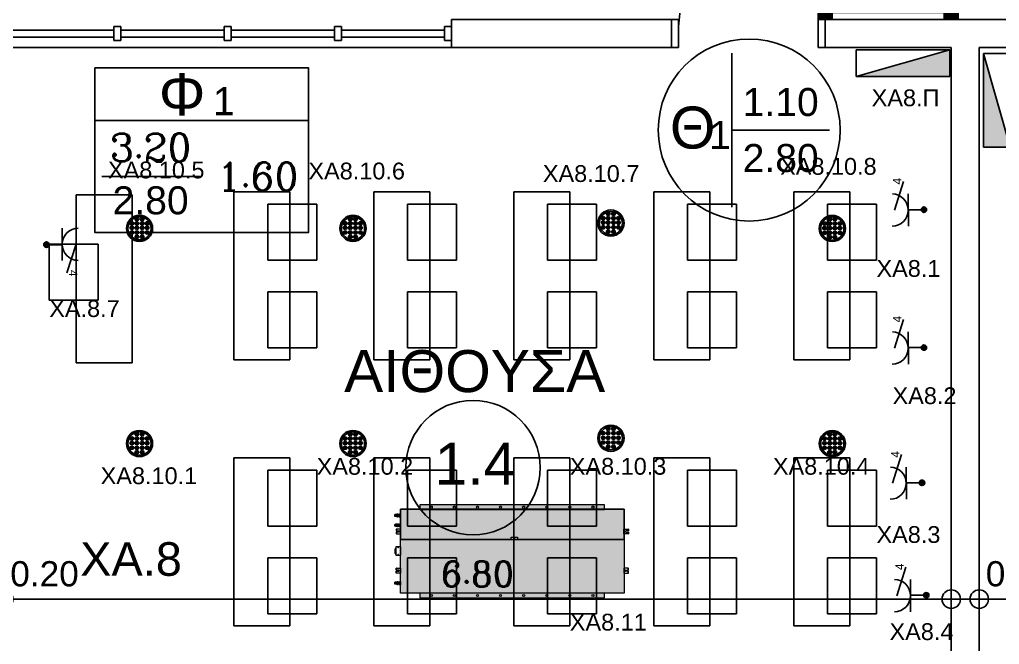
# Model space of a CAD drawing. Header units: metres. Extents: x 0 to 132, y -109 to 310.
# Drawn here: x 41.13 to 48.13, y 96.44 to 100.91 of the extents above; entities that cross this region are included whole.
import ezdxf
from ezdxf.enums import TextEntityAlignment as Align

# ---------------------------------------------------------------- set-up
doc = ezdxf.new("R2010")
doc.units = ezdxf.units.M
doc.header["$LTSCALE"] = 0.036
doc.layers.get('0').update_dxf_attribs({"color": 252})
doc.layers.get('Defpoints').update_dxf_attribs({"color": 252})
for name, color, linetype in [('arxitektonika', 254, 'Continuous'), ('DIMBLK', 252, 'Continuous'), ('electext', 20, 'Continuous'), ('Epipla', 252, 'Continuous'), ('HLEK-SYMBOL', 3, 'Continuous'), ('HLEK_FL001_SYMBOLS', 230, 'Continuous'), ('mihanologika text', 20, 'Continuous'), ('Parathira', 252, 'Continuous')]:
    doc.layers.add(name, color=color, linetype=linetype)
doc.layers.add('axel', color=170, linetype='Continuous', lineweight=0)
doc.styles.add('COMU-N', font='arial.ttf')
doc.styles.get("Standard").update_dxf_attribs({"font": 'arial.ttf'})
doc.styles.add('W4MS2', font='W4MS2.shx')
doc.dimstyles.new('CADWDOT', dxfattribs={"dimscale": 0.1, "dimtxt": 1.8, "dimasz": 0.08, "dimexe": 2, "dimexo": 0, "dimgap": 0.09, "dimtad": 0, "dimrnd": 0.001, "dimzin": 0, "dimdsep": 46, "dimtxsty": 'Standard', "dimblk1": 'ARTDIM', "dimblk2": 'ARTDIM', "dimsah": 1, "dimcen": 0.09, "dimdle": 0.05, "dimse1": 1, "dimse2": 1, "dimadec": 0, "dimazin": 0, "dimtfac": 1, "dimtmove": 0, "dimatfit": 3, "dimldrblk": 'ARTDIM', "dimfxl": 2, "dimtvp": 0.9999, "dimtolj": 1, "dimtzin": 0, "dimarcsym": 0})

# ---------------------------------------------------------------- blocks, each defined once
blk = doc.blocks.new('A$C30F022F0')
at = {"layer": 'Parathira'}
for p, q in [((-0.2, -0.2), (-0.2, -0.25)), ((0, -0.25), (0, -0.2)), ((-0.2, -0.25), (0, -0.25)), ((-0.1, -0.25), (-0.15, -0.25)), ((-0.2, -1.25), (0, -1.25)), ((-0.2, -1.3), (-0.2, -1.25)), ((0, -1.25), (0.05, -1.25)), ((0, -1.25), (0, -1.3)), ((0.01, -1.25), (0.01, -1.35)), ((0.02, -1.25), (0.02, -1.35)), ((0.03, -1.25), (0.03, -1.35)), ((0.04, -1.25), (0.04, -1.35)), ((0.05, -1.25), (0.05, -2.2498)), ((0.05, -1.35), (0, -1.35)), ((0.05, -2.15), (0, -2.15)), ((0.01, -2.15), (0.01, -2.2498)), ((0.02, -2.15), (0.02, -2.2498)), ((0.03, -2.15), (0.03, -2.2498)), ((0.04, -2.15), (0.04, -2.2498)), ((0.05, -2.2498), (0, -2.2498))]:
    blk.add_line(p, q, dxfattribs=at)
blk.add_arc((-0.1058, -1.256), 1.006, 278.90918, 89.66998, dxfattribs=at)
blk = doc.blocks.new('ARTDIM')
at = {"layer": 'DIMBLK'}
for p, q in [((0, -24.9975), (0, 24.9975)), ((-24.9975, 0), (24.9975, 0))]:
    blk.add_line(p, q, dxfattribs=at)
blk.add_circle((0, 0), 8.25, dxfattribs=at)
blk = doc.blocks.new('*D520')
at = {"layer": 'arxitektonika', "color": 0, "lineweight": -2}
for p, q in [((40.8262, 96.7664), (41.0102, 96.7664)), ((41.0182, 96.7664), (41.5927, 96.7664))]:
    blk.add_line(p, q, dxfattribs=at)
at = {"layer": 'Defpoints', "color": 0, "transparency": 16777216}
for p in [(40.8182, 98.0823), (41.0182, 98.0823), (41.0182, 96.7664)]:
    blk.add_point(p, dxfattribs=at)
at = {"layer": 'arxitektonika', "color": 0, "lineweight": -2, "xscale": 0.008, "yscale": 0.008, "zscale": 0.008, "rotation": 180}
blk.add_blockref('ARTDIM', (40.8182, 96.7664), dxfattribs=at)
at = {"layer": 'arxitektonika', "color": 0, "lineweight": -2, "xscale": 0.008, "yscale": 0.008, "zscale": 0.008}
blk.add_blockref('ARTDIM', (41.0182, 96.7664), dxfattribs=at)
at = {"layer": 'arxitektonika', "color": 0, "insert": (41.3095, 96.9464), "char_height": 0.18, "attachment_point": 5}
blk.add_mtext('\\A1;0.20', dxfattribs=at)
blk = doc.blocks.new('*D521')
at = {"layer": 'arxitektonika', "color": 0, "lineweight": -2}
blk.add_line((41.0262, 96.7664), (47.7802, 96.7664), dxfattribs=at)
at = {"layer": 'Defpoints', "color": 0, "transparency": 16777216}
for p in [(41.0182, 97.1054), (47.7882, 97.1054), (47.7882, 96.7664)]:
    blk.add_point(p, dxfattribs=at)
at = {"layer": 'arxitektonika', "color": 0, "lineweight": -2, "xscale": 0.008, "yscale": 0.008, "zscale": 0.008, "rotation": 180}
blk.add_blockref('ARTDIM', (41.0182, 96.7664), dxfattribs=at)
at = {"layer": 'arxitektonika', "color": 0, "lineweight": -2, "xscale": 0.008, "yscale": 0.008, "zscale": 0.008}
blk.add_blockref('ARTDIM', (47.7882, 96.7664), dxfattribs=at)
at = {"layer": 'arxitektonika', "color": 0, "insert": (44.4032, 96.9464), "char_height": 0.18, "attachment_point": 5}
blk.add_mtext('\\A1;{\\Fcomplex.shx;6.80}', dxfattribs=at)
blk = doc.blocks.new('*D522')
at = {"layer": 'arxitektonika', "color": 0, "lineweight": -2}
for p, q in [((47.7962, 96.7664), (47.9802, 96.7664)), ((47.9882, 96.7664), (48.5627, 96.7664))]:
    blk.add_line(p, q, dxfattribs=at)
at = {"layer": 'Defpoints', "color": 0, "transparency": 16777216}
for p in [(47.9882, 97.5881), (47.7882, 97.3054), (47.9882, 96.7664)]:
    blk.add_point(p, dxfattribs=at)
at = {"layer": 'arxitektonika', "color": 0, "lineweight": -2, "xscale": 0.008, "yscale": 0.008, "zscale": 0.008, "rotation": 180}
blk.add_blockref('ARTDIM', (47.7882, 96.7664), dxfattribs=at)
at = {"layer": 'arxitektonika', "color": 0, "lineweight": -2, "xscale": 0.008, "yscale": 0.008, "zscale": 0.008}
blk.add_blockref('ARTDIM', (47.9882, 96.7664), dxfattribs=at)
at = {"layer": 'arxitektonika', "color": 0, "insert": (48.2795, 96.9464), "char_height": 0.18, "attachment_point": 5}
blk.add_mtext('\\A1;0.20', dxfattribs=at)
blk = doc.blocks.new('*D523')
at = {"layer": 'arxitektonika', "color": 0, "lineweight": -2}
blk.add_line((47.9962, 96.7664), (54.8602, 96.7664), dxfattribs=at)
at = {"layer": 'Defpoints', "color": 0, "transparency": 16777216}
for p in [(54.8682, 96.7664), (47.9882, 93.9054), (54.8682, 93.9054)]:
    blk.add_point(p, dxfattribs=at)
at = {"layer": 'arxitektonika', "color": 0, "lineweight": -2, "xscale": 0.008, "yscale": 0.008, "zscale": 0.008, "rotation": 180}
blk.add_blockref('ARTDIM', (47.9882, 96.7664), dxfattribs=at)
at = {"layer": 'arxitektonika', "color": 0, "lineweight": -2, "xscale": 0.008, "yscale": 0.008, "zscale": 0.008}
blk.add_blockref('ARTDIM', (54.8682, 96.7664), dxfattribs=at)
at = {"layer": 'arxitektonika', "color": 0, "insert": (51.4282, 96.9464), "char_height": 0.18, "attachment_point": 5}
blk.add_mtext('\\A1;{\\Fcomplex.shx;6.95}', dxfattribs=at)
blk = doc.blocks.new('A$C66E17A82')
at = {"layer": 'Parathira'}
for p, q in [((0, 0.05), (0, -0.05)), ((0.05, 0.05), (0, 0.05)), ((0.05, -0.05), (0.05, 0.05)), ((0.05, 0.025), (0.7875, 0.025)), ((0.7875, 0.05), (0.7875, -0.05)), ((0.8375, 0.05), (0.7875, 0.05)), ((0.8375, -0.05), (0.8375, 0.05)), ((0.8375, 0.025), (1.575, 0.025)), ((1.575, 0.05), (1.575, -0.05)), ((1.625, 0.05), (1.575, 0.05)), ((1.625, -0.05), (1.625, 0.05)), ((1.625, 0.025), (2.3625, 0.025)), ((2.3625, 0.05), (2.3625, -0.05)), ((2.4125, 0.05), (2.3625, 0.05)), ((2.4125, -0.05), (2.4125, 0.05)), ((2.4125, 0.025), (3.15, 0.025)), ((3.15, 0.05), (3.15, -0.05)), ((3.2, 0.05), (3.15, 0.05)), ((3.2, -0.05), (3.2, 0.05)), ((0, -0.05), (0.05, -0.05)), ((0.05, -0.025), (0.7875, -0.025)), ((0.7875, -0.05), (0.8375, -0.05)), ((0.8375, -0.025), (1.575, -0.025)), ((1.575, -0.05), (1.625, -0.05)), ((1.625, -0.025), (2.3625, -0.025)), ((2.3625, -0.05), (2.4125, -0.05)), ((2.4125, -0.025), (3.15, -0.025)), ((3.15, -0.05), (3.2, -0.05))]:
    blk.add_line(p, q, dxfattribs=at)
blk = doc.blocks.new('A$C5883325D')
at = {"layer": 'Epipla'}
for p, q in [((1.1745, -1.3258), (0.7745, -1.3258)), ((0.7745, -1.3258), (0.7745, -2.5258)), ((1.1745, -2.5258), (1.1745, -1.3258)), ((1.9027, -1.3048), (1.9027, -2.5048)), ((2.3027, -1.3048), (1.9027, -1.3048)), ((2.3027, -2.5048), (2.3027, -1.3048)), ((2.9027, -1.3048), (2.9027, -2.5048)), ((3.3027, -1.3048), (2.9027, -1.3048)), ((3.3027, -2.5048), (3.3027, -1.3048)), ((3.9027, -1.3048), (3.9027, -2.5048)), ((4.3027, -1.3048), (3.9027, -1.3048)), ((4.3027, -2.5048), (4.3027, -1.3048)), ((4.9027, -1.3048), (4.9027, -2.5048)), ((5.3027, -1.3048), (4.9027, -1.3048)), ((5.3027, -2.5048), (5.3027, -1.3048)), ((6.3027, -1.3048), (5.9027, -1.3048)), ((5.9027, -1.3048), (5.9027, -2.5048)), ((6.3027, -2.5048), (6.3027, -1.3048)), ((2.144, -1.3918), (2.144, -1.7918)), ((2.494, -1.3918), (2.144, -1.3918)), ((2.494, -1.7918), (2.494, -1.3918)), ((3.144, -1.3918), (3.144, -1.7918)), ((3.494, -1.3918), (3.144, -1.3918)), ((3.494, -1.7918), (3.494, -1.3918)), ((4.144, -1.3918), (4.144, -1.7918)), ((4.494, -1.3918), (4.144, -1.3918)), ((4.494, -1.7918), (4.494, -1.3918)), ((5.144, -1.3918), (5.144, -1.7918)), ((5.494, -1.3918), (5.144, -1.3918)), ((5.494, -1.7918), (5.494, -1.3918)), ((6.494, -1.3918), (6.144, -1.3918)), ((6.144, -1.3918), (6.144, -1.7918)), ((6.494, -1.7918), (6.494, -1.3918)), ((0.9333, -1.6784), (0.5833, -1.6784)), ((0.5833, -1.6784), (0.5833, -2.0784)), ((0.9333, -2.0784), (0.9333, -1.6784)), ((2.144, -1.7918), (2.494, -1.7918)), ((3.144, -1.7918), (3.494, -1.7918)), ((4.144, -1.7918), (4.494, -1.7918)), ((5.144, -1.7918), (5.494, -1.7918)), ((6.144, -1.7918), (6.494, -1.7918)), ((2.144, -2.0179), (2.494, -2.0179)), ((2.144, -2.4179), (2.144, -2.0179)), ((2.494, -2.0179), (2.494, -2.4179)), ((3.144, -2.0179), (3.494, -2.0179)), ((3.144, -2.4179), (3.144, -2.0179)), ((3.494, -2.0179), (3.494, -2.4179)), ((4.144, -2.0179), (4.494, -2.0179)), ((4.144, -2.4179), (4.144, -2.0179)), ((4.494, -2.0179), (4.494, -2.4179)), ((5.144, -2.0179), (5.494, -2.0179)), ((5.144, -2.4179), (5.144, -2.0179)), ((5.494, -2.0179), (5.494, -2.4179)), ((6.144, -2.4179), (6.144, -2.0179)), ((6.144, -2.0179), (6.494, -2.0179)), ((6.494, -2.0179), (6.494, -2.4179)), ((0.5833, -2.0784), (0.9333, -2.0784)), ((2.494, -2.4179), (2.144, -2.4179)), ((3.494, -2.4179), (3.144, -2.4179)), ((4.494, -2.4179), (4.144, -2.4179)), ((5.494, -2.4179), (5.144, -2.4179)), ((6.494, -2.4179), (6.144, -2.4179)), ((1.9027, -2.5048), (2.3027, -2.5048)), ((2.9027, -2.5048), (3.3027, -2.5048)), ((3.9027, -2.5048), (4.3027, -2.5048)), ((4.9027, -2.5048), (5.3027, -2.5048)), ((5.9027, -2.5048), (6.3027, -2.5048)), ((0.7745, -2.5258), (1.1745, -2.5258)), ((2.3027, -3.2048), (1.9027, -3.2048)), ((1.9027, -3.2048), (1.9027, -4.4048)), ((2.3027, -4.4048), (2.3027, -3.2048)), ((3.3027, -3.2048), (2.9027, -3.2048)), ((2.9027, -3.2048), (2.9027, -4.4048)), ((3.3027, -4.4048), (3.3027, -3.2048)), ((4.3027, -3.2048), (3.9027, -3.2048)), ((3.9027, -3.2048), (3.9027, -4.4048)), ((4.3027, -4.4048), (4.3027, -3.2048)), ((5.3027, -3.2048), (4.9027, -3.2048)), ((4.9027, -3.2048), (4.9027, -4.4048)), ((5.3027, -4.4048), (5.3027, -3.2048)), ((5.9027, -3.2048), (5.9027, -4.4048)), ((6.3027, -3.2048), (5.9027, -3.2048)), ((6.3027, -4.4048), (6.3027, -3.2048)), ((2.494, -3.2918), (2.144, -3.2918)), ((2.144, -3.2918), (2.144, -3.6918)), ((2.494, -3.6918), (2.494, -3.2918)), ((3.494, -3.2918), (3.144, -3.2918)), ((3.144, -3.2918), (3.144, -3.6918)), ((3.494, -3.6918), (3.494, -3.2918)), ((4.494, -3.2918), (4.144, -3.2918)), ((4.144, -3.2918), (4.144, -3.6918)), ((4.494, -3.6918), (4.494, -3.2918)), ((5.494, -3.2918), (5.144, -3.2918)), ((5.144, -3.2918), (5.144, -3.6918)), ((5.494, -3.6918), (5.494, -3.2918)), ((6.144, -3.2918), (6.144, -3.6918)), ((6.494, -3.2918), (6.144, -3.2918)), ((6.494, -3.6918), (6.494, -3.2918)), ((2.144, -3.6918), (2.494, -3.6918)), ((3.144, -3.6918), (3.494, -3.6918)), ((4.144, -3.6918), (4.494, -3.6918)), ((5.144, -3.6918), (5.494, -3.6918)), ((6.144, -3.6918), (6.494, -3.6918)), ((2.144, -4.3179), (2.144, -3.9179)), ((2.144, -3.9179), (2.494, -3.9179)), ((2.494, -3.9179), (2.494, -4.3179)), ((3.144, -4.3179), (3.144, -3.9179)), ((3.144, -3.9179), (3.494, -3.9179)), ((3.494, -3.9179), (3.494, -4.3179)), ((4.144, -4.3179), (4.144, -3.9179)), ((4.144, -3.9179), (4.494, -3.9179)), ((4.494, -3.9179), (4.494, -4.3179)), ((5.144, -4.3179), (5.144, -3.9179)), ((5.144, -3.9179), (5.494, -3.9179)), ((5.494, -3.9179), (5.494, -4.3179)), ((6.144, -3.9179), (6.494, -3.9179)), ((6.144, -4.3179), (6.144, -3.9179)), ((6.494, -3.9179), (6.494, -4.3179)), ((2.494, -4.3179), (2.144, -4.3179)), ((3.494, -4.3179), (3.144, -4.3179)), ((4.494, -4.3179), (4.144, -4.3179)), ((5.494, -4.3179), (5.144, -4.3179)), ((6.494, -4.3179), (6.144, -4.3179)), ((1.9027, -4.4048), (2.3027, -4.4048)), ((2.9027, -4.4048), (3.3027, -4.4048)), ((3.9027, -4.4048), (4.3027, -4.4048)), ((4.9027, -4.4048), (5.3027, -4.4048)), ((5.9027, -4.4048), (6.3027, -4.4048)), ((2.3027, -5.1048), (1.9027, -5.1048)), ((1.9027, -5.1048), (1.9027, -6.3048)), ((2.3027, -6.3048), (2.3027, -5.1048)), ((3.3027, -5.1048), (2.9027, -5.1048)), ((2.9027, -5.1048), (2.9027, -6.3048)), ((3.3027, -6.3048), (3.3027, -5.1048)), ((4.3027, -5.1048), (3.9027, -5.1048)), ((3.9027, -5.1048), (3.9027, -6.3048)), ((4.3027, -6.3048), (4.3027, -5.1048)), ((5.3027, -5.1048), (4.9027, -5.1048)), ((4.9027, -5.1048), (4.9027, -6.3048)), ((5.3027, -6.3048), (5.3027, -5.1048)), ((5.9027, -5.1048), (5.9027, -6.3048)), ((6.3027, -5.1048), (5.9027, -5.1048)), ((6.3027, -6.3048), (6.3027, -5.1048)), ((2.494, -5.1918), (2.144, -5.1918)), ((2.144, -5.1918), (2.144, -5.5918)), ((2.494, -5.5918), (2.494, -5.1918)), ((3.494, -5.1918), (3.144, -5.1918)), ((3.144, -5.1918), (3.144, -5.5918)), ((3.494, -5.5918), (3.494, -5.1918)), ((4.494, -5.1918), (4.144, -5.1918)), ((4.144, -5.1918), (4.144, -5.5918)), ((4.494, -5.5918), (4.494, -5.1918)), ((5.494, -5.1918), (5.144, -5.1918)), ((5.144, -5.1918), (5.144, -5.5918)), ((5.494, -5.5918), (5.494, -5.1918)), ((6.144, -5.1918), (6.144, -5.5918)), ((6.494, -5.1918), (6.144, -5.1918)), ((6.494, -5.5918), (6.494, -5.1918)), ((2.144, -5.5918), (2.494, -5.5918)), ((3.144, -5.5918), (3.494, -5.5918)), ((4.144, -5.5918), (4.494, -5.5918)), ((5.144, -5.5918), (5.494, -5.5918)), ((6.144, -5.5918), (6.494, -5.5918)), ((2.144, -6.2179), (2.144, -5.8179)), ((2.144, -5.8179), (2.494, -5.8179)), ((2.494, -5.8179), (2.494, -6.2179)), ((3.144, -6.2179), (3.144, -5.8179)), ((3.144, -5.8179), (3.494, -5.8179)), ((3.494, -5.8179), (3.494, -6.2179)), ((4.144, -6.2179), (4.144, -5.8179)), ((4.144, -5.8179), (4.494, -5.8179)), ((4.494, -5.8179), (4.494, -6.2179)), ((5.144, -6.2179), (5.144, -5.8179)), ((5.144, -5.8179), (5.494, -5.8179)), ((5.494, -5.8179), (5.494, -6.2179)), ((6.144, -5.8179), (6.494, -5.8179)), ((6.144, -6.2179), (6.144, -5.8179)), ((6.494, -5.8179), (6.494, -6.2179)), ((2.494, -6.2179), (2.144, -6.2179)), ((3.494, -6.2179), (3.144, -6.2179)), ((4.494, -6.2179), (4.144, -6.2179)), ((5.494, -6.2179), (5.144, -6.2179)), ((6.494, -6.2179), (6.144, -6.2179)), ((1.9027, -6.3048), (2.3027, -6.3048)), ((2.9027, -6.3048), (3.3027, -6.3048)), ((3.9027, -6.3048), (4.3027, -6.3048)), ((4.9027, -6.3048), (5.3027, -6.3048)), ((5.9027, -6.3048), (6.3027, -6.3048))]:
    blk.add_line(p, q, dxfattribs=at)
blk = doc.blocks.new('gJ6_a28')
at = {"layer": 'HLEK-SYMBOL', "color": 0, "linetype": 'Continuous'}
for p, q in [((-0.67, 0), (-0.67, 0.19)), ((-0.67, 0.19), (0, 0.19)), ((-0.67, 0), (0, 0.19)), ((0, 0.19), (0, 0)), ((-0.67, 0), (0, 0))]:
    blk.add_line(p, q, dxfattribs=at)
at = {"layer": 'HLEK-SYMBOL', "color": 0}
blk.add_solid([(-0.67, 0.19), (0, 0.19), (-0.67, 0)], dxfattribs=at)
at = {"layer": 'HLEK-SYMBOL', "color": 0, "style": 'W4MS2', "flags": 8}
blk.add_attdef('NODE_NUMBER', (0.018, 0.0914), '', height=0.1, dxfattribs=at)
blk.add_attdef('NODE_NUMBER', (0.018, 0.0914), '', height=0.1, dxfattribs=at)
blk = doc.blocks.new('gJ6_a14')
at = {"linetype": 'Continuous'}
for p, q in [((-0.1176, 0.1119), (0.113, 0.1119)), ((0, 0.1119), (0, 0))]:
    blk.add_line(p, q, dxfattribs=at)
blk.add_arc((-0.0023, 0.2279), 0.1153, 180, 358.95657, dxfattribs=at)
blk = doc.blocks.new('*X789')
at = {"color": 0}
for p, q in [((15.598, 2.587), (15.737, 2.727)), ((15.598, 2.622), (15.702, 2.727)), ((15.605, 2.559), (15.765, 2.719)), ((15.617, 2.536), (15.789, 2.707)), ((15.633, 2.516), (15.808, 2.691)), ((15.649, 2.691), (15.658, 2.7)), ((15.662, 2.705), (15.671, 2.714)), ((15.676, 2.718), (15.678, 2.721)), ((15.68, 2.687), (15.689, 2.696)), ((15.693, 2.7), (15.702, 2.709)), ((15.707, 2.714), (15.715, 2.722)), ((15.711, 2.683), (15.72, 2.691)), ((15.72, 2.727), (15.721, 2.728)), ((15.724, 2.696), (15.733, 2.705)), ((15.738, 2.709), (15.746, 2.718)), ((15.751, 2.722), (15.752, 2.724)), ((15.755, 2.691), (15.764, 2.7)), ((15.768, 2.705), (15.777, 2.714)), ((15.786, 2.687), (15.795, 2.696)), ((15.601, 2.607), (15.609, 2.616)), ((15.604, 2.646), (15.605, 2.647)), ((15.605, 2.577), (15.614, 2.585)), ((15.609, 2.652), (15.618, 2.66)), ((15.611, 2.547), (15.618, 2.554)), ((15.614, 2.621), (15.623, 2.63)), ((15.618, 2.59), (15.627, 2.599)), ((15.623, 2.665), (15.631, 2.674)), ((15.623, 2.559), (15.631, 2.568)), ((15.627, 2.634), (15.636, 2.643)), ((15.627, 2.528), (15.636, 2.537)), ((15.631, 2.603), (15.64, 2.612)), ((15.636, 2.678), (15.645, 2.687)), ((15.636, 2.572), (15.645, 2.581)), ((15.64, 2.647), (15.649, 2.656)), ((15.64, 2.541), (15.649, 2.55)), ((15.645, 2.616), (15.654, 2.625)), ((15.645, 2.51), (15.654, 2.519)), ((15.649, 2.585), (15.658, 2.594)), ((15.653, 2.501), (15.824, 2.672)), ((15.654, 2.66), (15.662, 2.669)), ((15.654, 2.554), (15.662, 2.563)), ((15.658, 2.63), (15.667, 2.638)), ((15.658, 2.523), (15.667, 2.532)), ((15.662, 2.599), (15.671, 2.607)), ((15.664, 2.494), (15.671, 2.501)), ((15.667, 2.674), (15.676, 2.683)), ((15.667, 2.568), (15.676, 2.577)), ((15.671, 2.643), (15.68, 2.652)), ((15.671, 2.537), (15.68, 2.546)), ((15.676, 2.489), (15.836, 2.648)), ((15.676, 2.612), (15.685, 2.621)), ((15.676, 2.506), (15.685, 2.515)), ((15.68, 2.581), (15.689, 2.59)), ((15.685, 2.656), (15.693, 2.665)), ((15.685, 2.55), (15.693, 2.559)), ((15.689, 2.625), (15.698, 2.634)), ((15.689, 2.519), (15.698, 2.528)), ((15.693, 2.594), (15.702, 2.603)), ((15.693, 2.488), (15.702, 2.497)), ((15.698, 2.669), (15.707, 2.678)), ((15.698, 2.563), (15.707, 2.572)), ((15.702, 2.638), (15.711, 2.647)), ((15.702, 2.532), (15.711, 2.541)), ((15.705, 2.482), (15.843, 2.62)), ((15.707, 2.607), (15.715, 2.616)), ((15.707, 2.501), (15.715, 2.51)), ((15.711, 2.577), (15.72, 2.585)), ((15.715, 2.652), (15.724, 2.66)), ((15.715, 2.546), (15.724, 2.554)), ((15.72, 2.621), (15.729, 2.63)), ((15.72, 2.515), (15.729, 2.523)), ((15.724, 2.59), (15.733, 2.599)), ((15.724, 2.484), (15.733, 2.493)), ((15.729, 2.665), (15.738, 2.674)), ((15.729, 2.559), (15.738, 2.568)), ((15.733, 2.634), (15.742, 2.643)), ((15.733, 2.528), (15.742, 2.537)), ((15.738, 2.603), (15.746, 2.612)), ((15.738, 2.497), (15.746, 2.506)), ((15.741, 2.482), (15.842, 2.584)), ((15.742, 2.678), (15.751, 2.687)), ((15.742, 2.572), (15.751, 2.581)), ((15.746, 2.647), (15.755, 2.656)), ((15.746, 2.541), (15.755, 2.55)), ((15.751, 2.616), (15.76, 2.625)), ((15.751, 2.51), (15.76, 2.519)), ((15.755, 2.585), (15.764, 2.594)), ((15.76, 2.66), (15.768, 2.669)), ((15.76, 2.554), (15.768, 2.563)), ((15.764, 2.63), (15.773, 2.638)), ((15.764, 2.523), (15.773, 2.532)), ((15.768, 2.599), (15.777, 2.607)), ((15.768, 2.493), (15.777, 2.501)), ((15.773, 2.674), (15.782, 2.683)), ((15.773, 2.568), (15.782, 2.577)), ((15.777, 2.643), (15.786, 2.652)), ((15.777, 2.537), (15.786, 2.546)), ((15.782, 2.612), (15.791, 2.621)), ((15.782, 2.506), (15.791, 2.515)), ((15.786, 2.581), (15.795, 2.59)), ((15.791, 2.656), (15.799, 2.665)), ((15.791, 2.55), (15.799, 2.559)), ((15.795, 2.625), (15.804, 2.634)), ((15.795, 2.519), (15.804, 2.528)), ((15.799, 2.594), (15.808, 2.603)), ((15.804, 2.669), (15.813, 2.678)), ((15.804, 2.563), (15.813, 2.572)), ((15.808, 2.638), (15.817, 2.647)), ((15.808, 2.532), (15.817, 2.541)), ((15.813, 2.607), (15.822, 2.616)), ((15.817, 2.577), (15.826, 2.585)), ((15.822, 2.652), (15.83, 2.66)), ((15.822, 2.546), (15.83, 2.554)), ((15.826, 2.621), (15.835, 2.63)), ((15.83, 2.59), (15.839, 2.599)), ((15.835, 2.559), (15.835, 2.56)), ((15.839, 2.634), (15.84, 2.635)), ((15.844, 2.603), (15.844, 2.603))]:
    blk.add_line(p, q, dxfattribs=at)
blk = doc.blocks.new('GJ6_A78')
at = {"layer": 'HLEK-SYMBOL', "color": 0, "linetype": 'Continuous'}
blk.add_circle((0, 0), 0.0989, dxfattribs=at)
at = {"layer": 'HLEK-SYMBOL', "color": 0, "xscale": 0.8, "yscale": 0.8, "zscale": 0.8}
blk.add_blockref('*X789', (-12.576, -2.084), dxfattribs=at)
blk = doc.blocks.new('priza')
at = {"layer": 'HLEK_FL001_SYMBOLS', "rotation": 180}
blk.add_blockref('gJ6_a14', (87.4, -100.4952), dxfattribs=at)
at = {"layer": 'HLEK_FL001_SYMBOLS', "xscale": 0.1951472641207488, "yscale": 0.1951472641207488, "zscale": 0.1951472641207488}
blk.add_blockref('GJ6_A78', (87.4, -100.4953), dxfattribs=at)
blk = doc.blocks.new('priza tetrapli')
at = {"layer": 'HLEK_FL001_SYMBOLS', "ltscale": 5}
blk.add_line((444.1264, -18.901), (444.3314, -18.9664), dxfattribs=at)
at = {"layer": 'HLEK_FL001_SYMBOLS', "rotation": 180}
blk.add_blockref('priza', (531.5297, -119.6074), dxfattribs=at)
at = {"layer": 'HLEK_FL001_SYMBOLS', "ltscale": 5}
blk.add_text('4', height=0.06, dxfattribs=at).set_placement((444.3099, -18.9515))
blk = doc.blocks.new('led downlight 26W xoneyto 18cm')
at = {"layer": 'HLEK_FL001_SYMBOLS'}
h = blk.add_hatch(color=256, dxfattribs=at)
h.paths.add_polyline_path([(45.0105, 62.6523, 1), (45.1976, 62.6523, 1)])
h.paths.add_polyline_path([(45.1872, 62.6523, 1), (45.0209, 62.6523, 1)], flags=16)
at = {"layer": 'HLEK_FL001_SYMBOLS', "linetype": 'Continuous', "lineweight": 0}
h = blk.add_hatch(color=11, dxfattribs=at)
h.dxf.hatch_style = 1
h.paths.add_polyline_path([(45.0985, 62.7188, 1), (45.0716, 62.7188, 1)])
h = blk.add_hatch(color=11, dxfattribs=at)
h.dxf.hatch_style = 1
h.paths.add_polyline_path([(45.1355, 62.7188, 1), (45.1087, 62.7188, 1)])
h = blk.add_hatch(color=11, dxfattribs=at)
h.dxf.hatch_style = 1
h.paths.add_polyline_path([(45.062, 62.688, 1), (45.0351, 62.688, 1)])
h = blk.add_hatch(color=11, dxfattribs=at)
h.dxf.hatch_style = 1
h.paths.add_polyline_path([(45.062, 62.6556, 1), (45.0351, 62.6556, 1)])
h = blk.add_hatch(color=11, dxfattribs=at)
h.dxf.hatch_style = 1
h.paths.add_polyline_path([(45.0985, 62.688, 1), (45.0716, 62.688, 1)])
h = blk.add_hatch(color=11, dxfattribs=at)
h.dxf.hatch_style = 1
h.paths.add_polyline_path([(45.0985, 62.6556, 1), (45.0716, 62.6556, 1)])
h = blk.add_hatch(color=11, dxfattribs=at)
h.dxf.hatch_style = 1
h.paths.add_polyline_path([(45.1355, 62.688, 1), (45.1087, 62.688, 1)])
h = blk.add_hatch(color=11, dxfattribs=at)
h.dxf.hatch_style = 1
h.paths.add_polyline_path([(45.1355, 62.6556, 1), (45.1087, 62.6556, 1)])
h = blk.add_hatch(color=11, dxfattribs=at)
h.dxf.hatch_style = 1
h.paths.add_polyline_path([(45.172, 62.688, 1), (45.1452, 62.688, 1)])
h = blk.add_hatch(color=11, dxfattribs=at)
h.dxf.hatch_style = 1
h.paths.add_polyline_path([(45.172, 62.6556, 1), (45.1452, 62.6556, 1)])
h = blk.add_hatch(color=11, dxfattribs=at)
h.dxf.hatch_style = 1
h.paths.add_polyline_path([(45.062, 62.6219, 1), (45.0351, 62.6219, 1)])
h = blk.add_hatch(color=11, dxfattribs=at)
h.dxf.hatch_style = 1
h.paths.add_polyline_path([(45.0985, 62.6219, 1), (45.0716, 62.6219, 1)])
h = blk.add_hatch(color=11, dxfattribs=at)
h.dxf.hatch_style = 1
h.paths.add_polyline_path([(45.0985, 62.5906, 1), (45.0716, 62.5906, 1)])
h = blk.add_hatch(color=11, dxfattribs=at)
h.dxf.hatch_style = 1
h.paths.add_polyline_path([(45.1355, 62.6219, 1), (45.1087, 62.6219, 1)])
h = blk.add_hatch(color=11, dxfattribs=at)
h.dxf.hatch_style = 1
h.paths.add_polyline_path([(45.1355, 62.5906, 1), (45.1087, 62.5906, 1)])
h = blk.add_hatch(color=11, dxfattribs=at)
h.dxf.hatch_style = 1
h.paths.add_polyline_path([(45.172, 62.6219, 1), (45.1452, 62.6219, 1)])
at = {"layer": 'HLEK_FL001_SYMBOLS'}
for radius in [0.0936, 0.0831]:
    blk.add_circle((45.1041, 62.6523), radius, dxfattribs=at)
at = {"layer": 'HLEK_FL001_SYMBOLS', "linetype": 'Continuous', "lineweight": 0}
for centre in [(45.0851, 62.7188), (45.1221, 62.7188), (45.0486, 62.688), (45.0486, 62.6556), (45.0851, 62.688), (45.0851, 62.6556), (45.1221, 62.688), (45.1221, 62.6556), (45.1586, 62.688), (45.1586, 62.6556), (45.0486, 62.6219), (45.0851, 62.6219), (45.0851, 62.5906), (45.1221, 62.6219), (45.1221, 62.5906), (45.1586, 62.6219)]:
    blk.add_circle(centre, 0.0134, dxfattribs=at)
blk = doc.blocks.new('A$C5A126718')
at = {"layer": 'axel'}
for p, q in [((-0.0317, 0.0343), (-0.0317, 0.0321)), ((-0.0301, 0.0343), (-0.0317, 0.0343)), ((-0.0317, 0.0321), (-0.0317, 0.0236)), ((-0.0317, 0.0321), (-0.0301, 0.0321)), ((-0.0317, 0.0236), (-0.0301, 0.0236)), ((-0.0317, 0.0236), (-0.0317, 0.0214)), ((-0.0301, 0.0214), (-0.0317, 0.0214)), ((-0.0301, 0.0129), (-0.0317, 0.0129)), ((-0.0317, 0.0129), (-0.0317, 0.0107)), ((-0.0317, 0.0107), (-0.0301, 0.0107)), ((-0.0317, 0.0107), (-0.0317, 0.0021)), ((-0.0317, 0.0021), (-0.0301, 0.0021)), ((-0.0317, 0.0021), (-0.0317, 0)), ((-0.0301, 0), (-0.0317, 0)), ((-0.0012, 0.0343), (-0.0301, 0.0343)), ((-0.0301, 0.0343), (-0.0301, 0.0321)), ((-0.0301, 0.0321), (-0.0301, 0.0236)), ((-0.0301, 0.0236), (-0.0301, 0.0214)), ((-0.0301, 0.0214), (-0.0131, 0.0214)), ((-0.0301, 0.0129), (-0.0301, 0.0107)), ((-0.0131, 0.0129), (-0.0301, 0.0129)), ((-0.0301, 0.0107), (-0.0301, 0.0021)), ((-0.0301, 0.0021), (-0.0301, 0)), ((-0.0301, 0), (-0.0012, 0)), ((-0.0012, 0.0343), (0, 0.0343)), ((-0.0012, 0.0343), (-0.0012, 0.033)), ((-0.0012, 0.033), (-0.0012, 0.03)), ((-0.0012, 0.03), (-0.0012, 0.0271)), ((-0.0012, 0.0271), (0, 0.0271)), ((-0.0012, 0.027), (-0.0012, 0.0271)), ((-0.0012, 0.0073), (-0.0012, 0.027)), ((-0.0012, 0.0071), (-0.0012, 0.0073)), ((-0.0012, 0.0071), (0, 0.0071)), ((-0.0012, 0.0071), (-0.0012, 0.0043)), ((-0.0012, 0.0043), (-0.0012, 0.0013)), ((-0.0012, 0.0013), (-0.0012, 0)), ((-0.0012, 0), (0, 0)), ((0.0004, 0.0271), (0.0004, 0.0343)), ((0.0004, 0.0271), (0.0004, 0.0343)), ((0.0004, 0.0211), (0.0004, 0.0271)), ((0.0004, 0.0211), (0.0004, 0.0271)), ((0.0004, 0.0207), (0.0004, 0.0211)), ((0.0004, 0.0207), (0.0004, 0.0211)), ((0.0004, 0.0186), (0.0004, 0.0207)), ((0.0004, 0.0186), (0.0004, 0.0207)), ((0.0004, 0.0157), (0.0004, 0.0186)), ((0.0004, 0.0157), (0.0004, 0.0186)), ((0.0004, 0.0136), (0.0004, 0.0157)), ((0.0004, 0.0136), (0.0004, 0.0157)), ((0.0004, 0.0132), (0.0004, 0.0136)), ((0.0004, 0.0132), (0.0004, 0.0136)), ((0.0004, 0.0071), (0.0004, 0.0132)), ((0.0004, 0.0071), (0.0004, 0.0132)), ((0.0004, 0), (0.0004, 0.0071)), ((0.0004, 0), (0.0004, 0.0071))]:
    blk.add_line(p, q, dxfattribs=at)
blk.add_arc((-0.0131, 0.0171), 0.00429, 270, 90, dxfattribs=at)
blk = doc.blocks.new('A$C3A54651E')
at = {"layer": 'axel'}
for p, q in [((0.0091, 0.0228), (0, 0.0228)), ((0, 0.0228), (0, 0)), ((0.0091, 0), (0, 0)), ((0.0091, 0), (0.0091, 0.0228)), ((0.0091, 0.0171), (0.0162, 0.0171)), ((0.0091, 0.0057), (0.0162, 0.0057)), ((0.0162, 0.019), (0.0166, 0.0193)), ((0.0162, 0.0038), (0.0162, 0.019)), ((0.0162, 0.0038), (0.0166, 0.0035)), ((0.0166, 0.0035), (0.0166, 0.0193)), ((0.0166, 0.0193), (0.0184, 0.0193)), ((0.0166, 0.0035), (0.0184, 0.0035)), ((0.0184, 0.02), (0.0184, 0.0199)), ((0.0184, 0.02), (0.0184, 0.02)), ((0.0184, 0.0199), (0.0184, 0.0193)), ((0.0184, 0.0193), (0.0184, 0.0153)), ((0.0184, 0.0153), (0.0184, 0.0067)), ((0.0184, 0.0067), (0.0184, 0.0035)), ((0.0184, 0.0035), (0.0184, 0.0028)), ((0.0184, 0.0028), (0.0184, 0.0028)), ((0.0191, 0.0202), (0.0254, 0.0202)), ((0.0191, 0.0197), (0.0254, 0.0197)), ((0.0191, 0.0109), (0.0254, 0.0109)), ((0.0191, 0.0026), (0.0254, 0.0026)), ((0.0262, 0.0199), (0.0262, 0.02)), ((0.0262, 0.02), (0.0262, 0.02)), ((0.0262, 0.0182), (0.0262, 0.0199)), ((0.0262, 0.0153), (0.0262, 0.0182)), ((0.0262, 0.0182), (0.0284, 0.0182)), ((0.0262, 0.0067), (0.0262, 0.0153)), ((0.0262, 0.0046), (0.0262, 0.0067)), ((0.0262, 0.0028), (0.0262, 0.0046)), ((0.0262, 0.0046), (0.0284, 0.0046)), ((0.0262, 0.0028), (0.0262, 0.0028)), ((0.0284, 0.0193), (0.037, 0.0193)), ((0.0284, 0.0182), (0.0284, 0.0193)), ((0.0284, 0.0046), (0.0284, 0.0182)), ((0.0284, 0.0035), (0.0284, 0.0046)), ((0.0284, 0.0035), (0.037, 0.0035)), ((0.037, 0.0035), (0.037, 0.0193)), ((0.0373, 0.019), (0.037, 0.0193)), ((0.0373, 0.0037), (0.037, 0.0035)), ((0.0373, 0.0182), (0.0373, 0.019)), ((0.0373, 0.0046), (0.0373, 0.0182)), ((0.0373, 0.0182), (0.0403, 0.0182)), ((0.0373, 0.0037), (0.0373, 0.0046)), ((0.0373, 0.0046), (0.0403, 0.0046)), ((0.0403, 0.0046), (0.0403, 0.0182)), ((0.0423, 0.0162), (0.0403, 0.0182)), ((0.0423, 0.0066), (0.0403, 0.0046)), ((0.0423, 0.0066), (0.0423, 0.0162))]:
    blk.add_line(p, q, dxfattribs=at)
for points in [[(0.0191, 0.0202, 0.004311), (0.019, 0.0202, 0.005535), (0.0188, 0.0202, 0.007292), (0.0187, 0.0201, 0.009929), (0.0186, 0.0201), (0.0186, 0.0201, 0.019665), (0.0185, 0.02, 0.032685), (0.0184, 0.02, 0.060642), (0.0184, 0.02), (0.0184, 0.02)], [(0.0184, 0.0199, 0.159929), (0.0184, 0.0199, 0.090191), (0.0184, 0.0199, 0.0462), (0.0184, 0.0199, 0.02623), (0.0185, 0.0198), (0.0186, 0.0198, 0.013719), (0.0187, 0.0198, 0.009481), (0.0188, 0.0198, 0.006867), (0.0189, 0.0197, 0.005151), (0.0191, 0.0197)], [(0.0191, 0.0197, 0.015295), (0.0188, 0.0186, 0.017604), (0.0186, 0.0175), (0.0185, 0.0169, 0.02245), (0.0184, 0.0158), (0.0184, 0.0153)], [(0.0184, 0.0153, 0.023182), (0.0184, 0.0142, 0.022013), (0.0186, 0.0131), (0.0187, 0.0125, 0.017076), (0.0189, 0.0114), (0.0191, 0.0109)], [(0.0191, 0.0109, 0.016103), (0.0188, 0.0098, 0.018613), (0.0186, 0.0088), (0.0185, 0.0083, 0.023826), (0.0184, 0.0072), (0.0184, 0.0067)], [(0.0184, 0.0067, 0.024647), (0.0184, 0.0057, 0.023359), (0.0186, 0.0046), (0.0187, 0.0041, 0.018023), (0.0189, 0.0031), (0.0191, 0.0026)], [(0.0191, 0.0026, -0.004311), (0.019, 0.0026, -0.005535), (0.0188, 0.0026, -0.007292), (0.0187, 0.0027, -0.009929), (0.0186, 0.0027), (0.0186, 0.0027, -0.019665), (0.0185, 0.0027, -0.032685), (0.0184, 0.0028, -0.060642), (0.0184, 0.0028), (0.0184, 0.0028)], [(0.0262, 0.02, 0.102242), (0.0262, 0.02, 0.051435), (0.0261, 0.02, 0.028507), (0.0261, 0.0201, 0.01755), (0.026, 0.0201), (0.0259, 0.0201, 0.009159), (0.0258, 0.0201, 0.006785), (0.0257, 0.0202, 0.005184), (0.0255, 0.0202), (0.0254, 0.0202)], [(0.0254, 0.0197, 0.004812), (0.0256, 0.0197, 0.00636), (0.0258, 0.0198, 0.008685), (0.0259, 0.0198, 0.012384), (0.026, 0.0198), (0.0261, 0.0198, 0.023143), (0.0261, 0.0199, 0.039656), (0.0262, 0.0199, 0.07579), (0.0262, 0.0199, 0.144125), (0.0262, 0.0199)], [(0.0262, 0.0153, 0.023214), (0.0262, 0.0164, 0.02204), (0.026, 0.0175), (0.0259, 0.018, 0.017046), (0.0256, 0.0191), (0.0254, 0.0197)], [(0.0254, 0.0109, 0.01528), (0.0258, 0.012, 0.017585), (0.026, 0.013), (0.0261, 0.0136, 0.022468), (0.0262, 0.0147), (0.0262, 0.0153)], [(0.0262, 0.0067, 0.024685), (0.0262, 0.0078, 0.023392), (0.026, 0.0088), (0.0259, 0.0093, 0.017988), (0.0256, 0.0103), (0.0254, 0.0109)], [(0.0254, 0.0026, 0.016073), (0.0258, 0.0036, 0.018575), (0.026, 0.0046), (0.0261, 0.0052, 0.023861), (0.0262, 0.0062), (0.0262, 0.0067)], [(0.0262, 0.0028, -0.102242), (0.0262, 0.0028, -0.051435), (0.0261, 0.0028, -0.028507), (0.0261, 0.0027, -0.01755), (0.026, 0.0027), (0.0259, 0.0027, -0.009159), (0.0258, 0.0026, -0.006785), (0.0257, 0.0026, -0.005184), (0.0255, 0.0026), (0.0254, 0.0026)]]:
    blk.add_lwpolyline(points, format="xyb", dxfattribs=at)
blk = doc.blocks.new('A$C531E15D6')
at = {"layer": 'axel'}
for p, q in [((-0.0003, 0.0241), (-0.0003, -0.0359)), ((-0.0003, 0.0241), (0.0009, 0.0241)), ((-0.0003, 0.0134), (0, 0.0134)), ((-0.0003, 0.0113), (0, 0.0113)), ((-0.0003, 0.0066), (-0.0003, 0.0031)), ((-0.0003, 0.0066), (-0.0003, 0.0031)), ((0, 0.0059), (-0.0003, 0.0059)), ((-0.0003, 0.0031), (-0.0003, -0.0276)), ((0.0021, 0.0241), (0, 0.022)), ((0, 0.0059), (0, 0.022)), ((0, -0.0059), (0, 0.0059)), ((0, -0.0059), (0, 0.0059)), ((0.0012, 0.0241), (0.0009, 0.0241)), ((0.0012, 0.0241), (0.0009, 0.0241)), ((0.0012, 0.0241), (0.0021, 0.0241)), ((0.0021, 0.0241), (0.0321, 0.0241)), ((0.0021, 0.0241), (0.0321, 0.0241)), ((0.0321, 0.0241), (0.0343, 0.022)), ((0.0343, 0.022), (0.0343, 0.0134)), ((0.0343, 0.022), (0.0343, 0.0134)), ((0.0343, 0.0134), (0.0343, -0.0251)), ((0.0343, 0.0134), (0.0343, -0.0251)), ((0.038, 0.0127), (0.0343, 0.0128)), ((0.0347, 0.0056), (0.0343, 0.0056)), ((0.0347, 0.0056), (0.0347, -0.0059)), ((0.0357, 0.0099), (0.0357, 0.0045)), ((0.04, 0.0099), (0.0357, 0.0099)), ((0.0357, 0.0045), (0.0357, 0.0038)), ((0.0357, 0.0045), (0.0357, 0.0038)), ((0.0357, 0.0038), (0.0357, -0.0059)), ((0.0357, 0.0038), (0.0357, -0.0059)), ((0.038, 0.0127), (0.038, 0.0099)), ((0.04, 0.0099), (0.04, -0.0059)), ((0, -0.0176), (-0.0003, -0.0176)), ((-0.0003, -0.023), (0, -0.023)), ((-0.0003, -0.0251), (0, -0.0251)), ((-0.0003, -0.0276), (-0.0003, -0.0312)), ((-0.0003, -0.0276), (-0.0003, -0.0312)), ((-0.0003, -0.0359), (0.0021, -0.0359)), ((0, -0.0176), (0, -0.0059)), ((0, -0.0176), (0, -0.0059)), ((0, -0.0337), (0, -0.0176)), ((0.0021, -0.0359), (0, -0.0337)), ((0.0321, -0.0359), (0.0021, -0.0359)), ((0.0321, -0.0359), (0.0021, -0.0359)), ((0.0343, -0.0337), (0.0321, -0.0359)), ((0.0347, -0.0173), (0.0343, -0.0173)), ((0.038, -0.0244), (0.0343, -0.0245)), ((0.0343, -0.0251), (0.0343, -0.0337)), ((0.0343, -0.0251), (0.0343, -0.0337)), ((0.0347, -0.0059), (0.0347, -0.0173)), ((0.0357, -0.0059), (0.0357, -0.0155)), ((0.0357, -0.0059), (0.0357, -0.0155)), ((0.0357, -0.0155), (0.0357, -0.0162)), ((0.0357, -0.0155), (0.0357, -0.0162)), ((0.0357, -0.0162), (0.0357, -0.0216)), ((0.04, -0.0216), (0.0357, -0.0216)), ((0.038, -0.0244), (0.038, -0.0216)), ((0.04, -0.0059), (0.04, -0.0216))]:
    blk.add_line(p, q, dxfattribs=at)
for centre, radius in [((0.0171, 0.0199), 0.00214), ((0.0171, 0.0199), 0.00111), ((0.0171, -0.0316), 0.00214), ((0.0171, -0.0316), 0.00111)]:
    blk.add_circle(centre, radius, dxfattribs=at)
for centre, radius, start, end in [((0.0321, 0.022), 0.00214, 0, 90), ((0.0346, 0.0045), 0.00107, 0, 89.54164), ((0.0321, -0.0337), 0.00214, 270, 0), ((0.0346, -0.0162), 0.00107, 270.45836, 0)]:
    blk.add_arc(centre, radius, start, end, dxfattribs=at)
blk = doc.blocks.new('FCU 10 KANALATO')
at = {"layer": 'axel'}
for color, points in [(150, [(47986.6743, 13560.1633), (47986.6743, 13560.0206), (47986.6751, 13560.0206), (47986.6751, 13560.0135), (47986.6751, 13560.0074), (47986.6751, 13560.007), (47986.6751, 13560.002), (47986.6751, 13559.9935), (47986.6751, 13559.9863), (47986.6743, 13559.9863), (47986.6743, 13559.782), (47987.7792, 13559.782), (47988.2671, 13559.782), (47988.2671, 13559.782), (47988.2704, 13559.782), (47988.2704, 13560.1633)]), (151, [(47988.2705, 13559.5646), (47988.2705, 13559.5982), (47988.2705, 13559.5982), (47988.2705, 13559.621), (47988.2705, 13559.621), (47988.2705, 13559.6682), (47988.2705, 13559.6682), (47988.2705, 13559.691), (47988.2705, 13559.691), (47988.2705, 13559.7061), (47988.2705, 13559.7061), (47988.2705, 13559.7132), (47988.2705, 13559.7193), (47988.2705, 13559.7196), (47988.2705, 13559.7246), (47988.2705, 13559.7332), (47988.2705, 13559.7403), (47988.2705, 13559.7403), (47988.2705, 13559.7785), (47987.4805, 13559.7785), (47987.4805, 13559.7638), (47987.4362, 13559.7638), (47987.4362, 13559.7785), (47986.6743, 13559.7785), (47986.6743, 13559.7403), (47986.6751, 13559.7403), (47986.6751, 13559.7332), (47986.6751, 13559.7271), (47986.6751, 13559.7218), (47986.6751, 13559.7193), (47986.6751, 13559.7132), (47986.6751, 13559.7061), (47986.6743, 13559.7061), (47986.6743, 13559.5646)])]:
    blk.add_hatch(color=color, dxfattribs=at).paths.add_polyline_path(points)
h = blk.add_hatch(color=211, dxfattribs=at)
h.paths.add_polyline_path([(47988.1338, 13560.164), (47988.1338, 13560.197), (47986.8138, 13560.197), (47986.8138, 13560.164)])
h.paths.add_polyline_path([(47987.5563, 13560.1878, -1), (47987.5563, 13560.1731, -1)], flags=16)
h.paths.add_polyline_path([(47987.3913, 13560.1731, -1), (47987.3913, 13560.1878, -1)], flags=16)
h.paths.add_polyline_path([(47987.7213, 13560.1878, -1), (47987.7213, 13560.1731, -1)], flags=16)
h.paths.add_polyline_path([(47987.2263, 13560.1731, -1), (47987.2263, 13560.1878, -1)], flags=16)
h.paths.add_polyline_path([(47987.8863, 13560.1878, -1), (47987.8863, 13560.1731, -1)], flags=16)
h.paths.add_polyline_path([(47987.0613, 13560.1731, -1), (47987.0613, 13560.1878, -1)], flags=16)
h.paths.add_polyline_path([(47988.0513, 13560.1878, -1), (47988.0513, 13560.1731, -1)], flags=16)
h.paths.add_polyline_path([(47986.8963, 13560.1731, -1), (47986.8963, 13560.1878, -1)], flags=16)
h = blk.add_hatch(color=211, dxfattribs=at)
h.paths.add_polyline_path([(47988.1338, 13559.5327), (47988.1338, 13559.5657), (47986.8138, 13559.5657), (47986.8138, 13559.5327)])
h.paths.add_polyline_path([(47987.5563, 13559.5565, -1), (47987.5563, 13559.5418, -1)], flags=16)
h.paths.add_polyline_path([(47987.3913, 13559.5418, -1), (47987.3913, 13559.5565, -1)], flags=16)
h.paths.add_polyline_path([(47987.7213, 13559.5565, -1), (47987.7213, 13559.5418, -1)], flags=16)
h.paths.add_polyline_path([(47987.2263, 13559.5418, -1), (47987.2263, 13559.5565, -1)], flags=16)
h.paths.add_polyline_path([(47987.8863, 13559.5565, -1), (47987.8863, 13559.5418, -1)], flags=16)
h.paths.add_polyline_path([(47987.0613, 13559.5418, -1), (47987.0613, 13559.5565, -1)], flags=16)
h.paths.add_polyline_path([(47988.0513, 13559.5565, -1), (47988.0513, 13559.5418, -1)], flags=16)
h.paths.add_polyline_path([(47986.8963, 13559.5418, -1), (47986.8963, 13559.5565, -1)], flags=16)
for p, q in [((47986.6743, 13559.782), (47987.7792, 13559.782)), ((47986.6743, 13559.7804), (47987.7792, 13559.7804)), ((47986.6743, 13559.78), (47987.7816, 13559.78)), ((47987.7349, 13559.7785), (47986.6743, 13559.7785)), ((47987.4362, 13559.7785), (47987.4362, 13559.78)), ((47987.4362, 13559.7638), (47987.4362, 13559.7785)), ((47987.4362, 13559.766), (47987.4805, 13559.766)), ((47987.4805, 13559.7638), (47987.4362, 13559.7638)), ((47987.4805, 13559.7785), (47987.4805, 13559.78)), ((47987.4805, 13559.7785), (47987.4805, 13559.7638)), ((47988.2705, 13559.7785), (47987.7329, 13559.7785)), ((47987.7792, 13559.782), (47988.2671, 13559.782)), ((47987.7792, 13559.7804), (47988.2705, 13559.7804)), ((47987.7792, 13559.78), (47988.2705, 13559.78))]:
    blk.add_line(p, q, dxfattribs=at)
for points in [[(47986.6743, 13560.1633), (47988.2704, 13560.1633), (47988.2704, 13559.782), (47986.6743, 13559.782)], [(47986.6743, 13560.1633), (47988.2705, 13560.1633), (47988.2705, 13559.5646), (47986.6743, 13559.5646)], [(47986.6743, 13559.5646), (47988.2705, 13559.5646), (47988.2705, 13559.7785), (47986.6743, 13559.7785)]]:
    blk.add_lwpolyline(points, close=True, dxfattribs=at)
at = {"layer": 'axel', "linetype": 'Continuous'}
for points in [[(47986.8138, 13560.164), (47988.1338, 13560.164), (47988.1338, 13560.197), (47986.8138, 13560.197)], [(47986.8138, 13559.5327), (47988.1338, 13559.5327), (47988.1338, 13559.5657), (47986.8138, 13559.5657)]]:
    blk.add_lwpolyline(points, close=True, dxfattribs=at)
for centre in [(47986.8963, 13560.1805), (47987.0613, 13560.1805), (47987.2263, 13560.1805), (47987.3913, 13560.1805), (47987.5563, 13560.1805), (47987.7213, 13560.1805), (47987.8863, 13560.1805), (47988.0513, 13560.1805), (47986.8963, 13559.5492), (47987.0613, 13559.5492), (47987.2263, 13559.5492), (47987.3913, 13559.5492), (47987.5563, 13559.5492), (47987.7213, 13559.5492), (47987.8863, 13559.5492), (47988.0513, 13559.5492)]:
    blk.add_circle(centre, 0.00739, dxfattribs=at)
at = {"layer": 'axel'}
blk.add_circle((47987.4583, 13559.7731), 0.00111, dxfattribs=at)
at = {"xscale": -1, "rotation": 180}
for name, p in [('A$C3A54651E', (47988.2705, 13560.1043)), ('A$C531E15D6', (47988.2708, 13559.8575)), ('A$C5A126718', (47986.6746, 13559.7403)), ('A$C3A54651E', (47988.2705, 13559.691)), ('A$C3A54651E', (47988.2705, 13559.621))]:
    blk.add_blockref(name, p, dxfattribs=at)
blk.add_blockref('A$C5A126718', (47986.6746, 13559.9863))
at = {"xscale": -1}
blk.add_blockref('A$C5A126718', (47988.271, 13559.9863), dxfattribs=at)
at = {"rotation": 180}
blk.add_blockref('A$C5A126718', (47988.271, 13559.7403), dxfattribs=at)

msp = doc.modelspace()

# ---------------------------------------------------------------- linework, layer by layer
at = {"layer": 'arxitektonika'}
for p, q in [((44.2182, 100.9054), (45.7882, 100.9054)), ((44.2182, 100.9054), (44.2182, 100.7054)), ((45.7882, 100.7054), (45.7882, 100.9054)), ((46.8882, 100.7054), (46.8882, 100.9054)), ((46.8882, 100.9054), (48.3882, 100.9054)), ((41.0182, 100.7054), (44.2182, 100.7054)), ((44.2182, 100.7054), (45.7882, 100.7054)), ((46.8882, 100.7054), (47.7882, 100.7054)), ((47.7882, 93.9054), (47.7882, 100.7054)), ((47.9882, 93.9054), (47.9882, 100.7054)), ((47.9882, 100.7054), (48.3882, 100.7054)), ((46.2194, 100.6669), (46.2194, 99.5669)), ((43.1951, 100.1842), (41.6701, 100.1842)), ((46.2194, 100.1169), (46.9194, 100.1169)), ((41.7201, 99.7842), (42.4201, 99.7842))]:
    msp.add_line(p, q, dxfattribs=at)
msp.add_lwpolyline([(41.6701, 100.5619), (43.1951, 100.5619), (43.1951, 99.3842), (41.6701, 99.3842), (41.6701, 100.5619)], dxfattribs=at)
for centre, radius in [((46.3444, 100.1169), 0.65), ((44.3714, 97.706), 0.48)]:
    msp.add_circle(centre, radius, dxfattribs=at)

# ---------------------------------------------------------------- block references
at = {"layer": 'arxitektonika', "rotation": 90}
msp.add_blockref('A$C30F022F0', (45.5882, 100.9054), dxfattribs=at)
at = {"layer": 'arxitektonika'}
for name, p in [('A$C66E17A82', (41.0182, 100.8054)), ('A$C5883325D', (40.76, 100.9799))]:
    msp.add_blockref(name, p, dxfattribs=at)
at = {"layer": 'axel', "rotation": 180}
msp.add_blockref('FCU 10 KANALATO', (48032.1243, 13656.9733), dxfattribs=at)
at = {"layer": 'HLEK_FL001_SYMBOLS'}
for name, p, rotation in [('gJ6_a28', (47.1078, 100.6897), 180), ('gJ6_a28', (48.209, 100.6635), 90), ('priza tetrapli', (29.3806, -344.6195), 90.11604407424981), ('priza tetrapli', (59.536, 543.4653), 270.1160440742498), ('priza tetrapli', (29.3806, -345.6047), 90.11604407424981), ('priza tetrapli', (29.3665, -346.5702), 90.11604407424981), ('priza tetrapli', (29.3972, -347.373), 90.11604407424981)]:
    msp.add_blockref(name, p, dxfattribs=dict(at, rotation=rotation))
at = {"layer": 'HLEK_FL001_SYMBOLS', "linetype": 'Continuous', "lineweight": 0}
for p in [(-3.1157, 36.7623), (-1.5907, 36.7623), (0.2524, 36.7999), (1.8344, 36.7613), (-3.1157, 35.2256), (-1.5907, 35.2256), (0.2524, 35.2633), (1.8344, 35.2246)]:
    msp.add_blockref('led downlight 26W xoneyto 18cm', p, dxfattribs=at)

# ---------------------------------------------------------------- texts
at = {"layer": 'arxitektonika', "style": 'COMU-N'}
for s, height, p in [('Φ', 0.3, (42.1255, 100.2223)), ('1', 0.2, (42.5128, 100.2229)), ('Θ', 0.3, (45.7778, 99.9843)), ('1', 0.2, (46.0574, 99.981)), ('ΑΙΘΟΥΣΑ', 0.3, (43.4503, 98.245)), ('1.4', 0.3, (44.097, 97.5836))]:
    msp.add_text(s, height=height, dxfattribs=at).set_placement(p)
at = {"layer": 'arxitektonika', "linetype": 'ByBlock', "char_height": 0.2, "attachment_point": 5, "style": 'COMU-N'}
for s, insert in [('{\\Fcomplex.shx;3.20}', (42.0675, 99.9915)), ('{\\Fcomplex.shx;1.60}', (42.8325, 99.7842)), ('2.80', (42.0675, 99.6134))]:
    msp.add_mtext(s, dxfattribs=dict(at, insert=insert))
at = {"layer": 'arxitektonika', "linetype": 'ByBlock', "style": 'COMU-N'}
for tag, text, p in [('1.10', '0.90', (46.5694, 100.2169)), ('2.80', '2.20', (46.5694, 99.8169))]:
    msp.add_attdef(tag, text=text, height=0.2, dxfattribs=at).set_placement(p, align=Align.CENTER)
at = {"layer": 'electext'}
for s, height, p in [('ΧΑ8.Π', 0.12, (47.2197, 100.2869)), ('XA.8', 0.24, (41.5641, 96.933))]:
    msp.add_text(s, height=height, dxfattribs=at).set_placement(p)
at = {"layer": 'electext', "char_height": 0.12, "attachment_point": 1}
for s, width, insert in [('XA8.10.8', 0.497402, (46.5654, 99.9172)), ('XA8.10.5', 0.565881, (41.7628, 99.8915)), ('XA8.10.6', 0.46771, (43.1951, 99.8842)), ('XA8.10.7', 0.486404, (44.8701, 99.8659)), ('XA8.10.2', 0.408766, (43.254, 97.7751)), ('XA8.10.3', 0.6, (45.0628, 97.7751)), ('XA8.10.4', 0.148961, (46.5138, 97.7751)), ('XA8.10.1', 0.398135, (41.7105, 97.7077)), ('XA8.11', 0.403007, (45.0628, 96.662))]:
    msp.add_mtext_dynamic_manual_height_columns(s, width=width, gutter_width=0.6, heights=[0], dxfattribs=dict(at, insert=insert))
at = {"layer": 'mihanologika text', "char_height": 0.12, "attachment_point": 1}
for s, width, insert in [('XA8.1', 0.4, (47.254, 99.1881)), ('XA.8.7', 0.57503, (41.3433, 98.9015)), ('XA8.2', 0.541911, (47.3688, 98.2793)), ('XA8.3', 0.758551, (47.254, 97.2881)), ('XA8.4', 0.529677, (47.3472, 96.5942))]:
    msp.add_mtext_dynamic_manual_height_columns(s, width=width, gutter_width=0.6, heights=[0], dxfattribs=dict(at, insert=insert))

# ---------------------------------------------------------------- dimensions: what is measured, and where the dimension line sits
at = {"layer": 'arxitektonika'}
for base, p1, p2, picture, middle in [((41.0182, 96.7664), (40.8182, 98.0823), (41.0182, 98.0823), '*D520', (41.3095, 96.9464)), ((47.9882, 96.7664), (47.7882, 97.3054), (47.9882, 97.5881), '*D522', (48.2795, 96.9464))]:
    dim = msp.add_linear_dim(base=base, p1=p1, p2=p2, dimstyle='CADWDOT', dxfattribs=at)
    dim.commit()
    dim.dimension.update_dxf_attribs({"geometry": picture, "text_midpoint": middle})
for base, p1, p2, text, picture, middle in [((47.7882, 96.7664), (41.0182, 97.1054), (47.7882, 97.1054), '{\\Fcomplex.shx;6.80}', '*D521', (44.4032, 96.9464)), ((54.8682, 96.7664), (47.9882, 93.9054), (54.8682, 93.9054), '{\\Fcomplex.shx;6.95}', '*D523', (51.4282, 96.9464))]:
    dim = msp.add_linear_dim(base=base, p1=p1, p2=p2, text=text, dimstyle='CADWDOT', dxfattribs=at)
    dim.commit()
    dim.dimension.update_dxf_attribs({"geometry": picture, "text_midpoint": middle})

doc.saveas('drawing.dxf')
